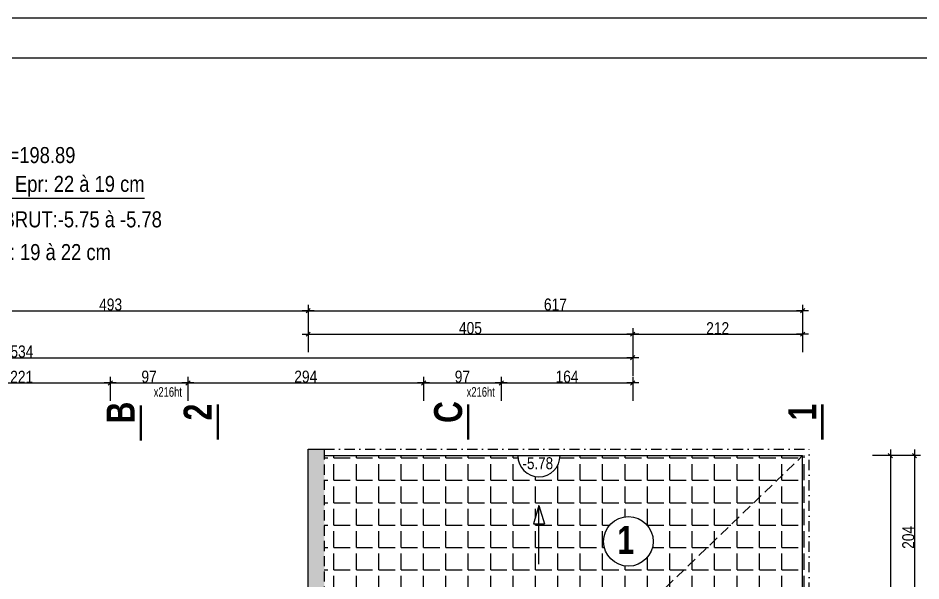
# Model space of a CAD drawing. Header units: centimetres. Extents: x -4990 to 114398, y -61489 to -12305.
# Drawn here: x 55961 to 57087, y -34576 to -33873 of the extents above; entities that cross this region are included whole.
import ezdxf
from ezdxf.enums import TextEntityAlignment as Align

# ---------------------------------------------------------------- set-up
doc = ezdxf.new("R2010")
doc.units = ezdxf.units.CM
doc.header["$LTSCALE"] = 0.5
doc.linetypes.add('CACHEX2', pattern=[19.05, 12.7, -6.35])
doc.linetypes.add('TIRETPTX2', pattern=[50.8, 25.4, -12.7, 0, -12.7])
doc.layers.get('DEFPOINTS').update_dxf_attribs({"linetype": 'CONTINUOUS'})
for name, color, linetype in [('01_cote_gen', 4, 'CONTINUOUS'), ('01_isolant ext', 2, 'TIRETPTX2'), ('01_linteaux', 2, 'CONTINUOUS'), ('01_murs_sup', 2, 'CACHEX2'), ('01_poch_BN', 9, 'CONTINUOUS'), ('01_texte', 230, 'CONTINUOUS'), ('AA_COTES', 2, 'CONTINUOUS')]:
    doc.layers.add(name, color=color, linetype=linetype)
doc.styles.add('ARIAL', font='arial.ttf')
doc.styles.add('ARIAL NA', font='ARIALN.TTF')
doc.styles.add('impact', font='impact.ttf')
doc.styles.add('MATTE_TXT', font='arial.ttf')
doc.styles.add('STYLE2', font='ARIALN.TTF')
doc.dimstyles.new('JB50', dxfattribs={"dimscale": 0.1, "dimtxt": 150, "dimasz": 15, "dimexe": 0.1, "dimexo": 0.1, "dimgap": 0.09, "dimtad": 1, "dimdec": 1, "dimdsep": 46, "dimtxsty": 'STYLE2', "dimblk1": 'BOND_G', "dimblk2": 'BOND_D', "dimsah": 1, "dimcen": 1.5, "dimdle": 0.01, "dimse1": 1, "dimse2": 1, "dimclrd": 4, "dimclre": 2, "dimclrt": 6, "dimazin": 2, "dimtfac": 2.333333, "dimtdec": 1, "dimtix": 1, "dimtmove": 2, "dimatfit": 3, "dimldrblk": 'BOND_G', "dimfxl": 1, "dimtolj": 1, "dimtzin": 0, "dimarcsym": 0})

# ---------------------------------------------------------------- blocks, each defined once
blk = doc.blocks.new('BOND_G')
at = {"layer": 'AA_COTES', "color": 0}
for p, q in [((0, -5), (0, 15)), ((5, 0), (-5, 0)), ((1.77, 1.77), (-1.77, -1.77))]:
    blk.add_line(p, q, dxfattribs=at)
blk = doc.blocks.new('BOND_D')
at = {"layer": 'AA_COTES', "color": 0}
for p, q in [((5, 0), (-5, 0)), ((-1.77, -1.77), (1.77, 1.77)), ((0, 5), (0, -15))]:
    blk.add_line(p, q, dxfattribs=at)
blk = doc.blocks.new('*D3161')
at = {"layer": '01_cote_gen', "color": 4, "lineweight": -2, "transparency": 16777216}
blk.add_line((55856.3, -34328.5), (56074.3, -34328.5), dxfattribs=at)
at = {"layer": 'DEFPOINTS', "color": 0}
for p in [(56075.8, -34328.5), (55854.8, -34351), (56075.8, -34351)]:
    blk.add_point(p, dxfattribs=at)
at = {"layer": '01_cote_gen', "color": 4, "lineweight": -2, "transparency": 16777216, "xscale": 1.5, "yscale": 1.5, "zscale": 1.5, "rotation": 180}
blk.add_blockref('BOND_G', (55854.8, -34328.5), dxfattribs=at)
at = {"layer": '01_cote_gen', "color": 4, "lineweight": -2, "transparency": 16777216, "xscale": 1.5, "yscale": 1.5, "zscale": 1.5}
blk.add_blockref('BOND_D', (56075.8, -34328.5), dxfattribs=at)
at = {"layer": '01_cote_gen', "color": 6, "transparency": 16777216, "insert": (55965.3, -34320.9), "char_height": 15, "attachment_point": 5, "style": 'STYLE2'}
blk.add_mtext('\\A1;221', dxfattribs=at)
blk = doc.blocks.new('*D3162')
at = {"layer": '01_cote_gen', "color": 4, "lineweight": -2, "transparency": 16777216}
blk.add_line((56077.3, -34328.5), (56171.3, -34328.5), dxfattribs=at)
at = {"layer": 'DEFPOINTS', "color": 0}
for p in [(56172.8, -34328.5), (56075.8, -34351), (56172.8, -34351)]:
    blk.add_point(p, dxfattribs=at)
at = {"layer": '01_cote_gen', "color": 4, "lineweight": -2, "transparency": 16777216, "xscale": 1.5, "yscale": 1.5, "zscale": 1.5, "rotation": 180}
blk.add_blockref('BOND_G', (56075.8, -34328.5), dxfattribs=at)
at = {"layer": '01_cote_gen', "color": 4, "lineweight": -2, "transparency": 16777216, "xscale": 1.5, "yscale": 1.5, "zscale": 1.5}
blk.add_blockref('BOND_D', (56172.8, -34328.5), dxfattribs=at)
at = {"layer": '01_cote_gen', "color": 6, "transparency": 16777216, "insert": (56124.3, -34320.8), "char_height": 15, "attachment_point": 5, "style": 'STYLE2'}
blk.add_mtext('\\A1;97', dxfattribs=at)
blk = doc.blocks.new('*D3163')
at = {"layer": '01_cote_gen', "color": 4, "lineweight": -2, "transparency": 16777216}
blk.add_line((56174.3, -34328.5), (56465.3, -34328.5), dxfattribs=at)
at = {"layer": 'DEFPOINTS', "color": 0}
for p in [(56466.8, -34328.5), (56172.8, -34351), (56466.8, -34351)]:
    blk.add_point(p, dxfattribs=at)
at = {"layer": '01_cote_gen', "color": 4, "lineweight": -2, "transparency": 16777216, "xscale": 1.5, "yscale": 1.5, "zscale": 1.5, "rotation": 180}
blk.add_blockref('BOND_G', (56172.8, -34328.5), dxfattribs=at)
at = {"layer": '01_cote_gen', "color": 4, "lineweight": -2, "transparency": 16777216, "xscale": 1.5, "yscale": 1.5, "zscale": 1.5}
blk.add_blockref('BOND_D', (56466.8, -34328.5), dxfattribs=at)
at = {"layer": '01_cote_gen', "color": 6, "transparency": 16777216, "insert": (56319.8, -34320.8), "char_height": 15, "attachment_point": 5, "style": 'STYLE2'}
blk.add_mtext('\\A1;294', dxfattribs=at)
blk = doc.blocks.new('*D3164')
at = {"layer": '01_cote_gen', "color": 4, "lineweight": -2, "transparency": 16777216}
blk.add_line((56468.3, -34328.5), (56562.3, -34328.5), dxfattribs=at)
at = {"layer": 'DEFPOINTS', "color": 0}
for p in [(56563.8, -34328.5), (56466.8, -34359), (56563.8, -34359)]:
    blk.add_point(p, dxfattribs=at)
at = {"layer": '01_cote_gen', "color": 4, "lineweight": -2, "transparency": 16777216, "xscale": 1.5, "yscale": 1.5, "zscale": 1.5, "rotation": 180}
blk.add_blockref('BOND_G', (56466.8, -34328.5), dxfattribs=at)
at = {"layer": '01_cote_gen', "color": 4, "lineweight": -2, "transparency": 16777216, "xscale": 1.5, "yscale": 1.5, "zscale": 1.5}
blk.add_blockref('BOND_D', (56563.8, -34328.5), dxfattribs=at)
at = {"layer": '01_cote_gen', "color": 6, "transparency": 16777216, "insert": (56515.3, -34320.8), "char_height": 15, "attachment_point": 5, "style": 'STYLE2'}
blk.add_mtext('\\A1;97', dxfattribs=at)
blk = doc.blocks.new('*D3165')
at = {"layer": '01_cote_gen', "color": 4, "lineweight": -2, "transparency": 16777216}
blk.add_line((56565.3, -34328.5), (56726.3, -34328.5), dxfattribs=at)
at = {"layer": 'DEFPOINTS', "color": 0}
for p in [(56727.8, -34328.5), (56563.8, -34351), (56727.8, -34351)]:
    blk.add_point(p, dxfattribs=at)
at = {"layer": '01_cote_gen', "color": 4, "lineweight": -2, "transparency": 16777216, "xscale": 1.5, "yscale": 1.5, "zscale": 1.5, "rotation": 180}
blk.add_blockref('BOND_G', (56563.8, -34328.5), dxfattribs=at)
at = {"layer": '01_cote_gen', "color": 4, "lineweight": -2, "transparency": 16777216, "xscale": 1.5, "yscale": 1.5, "zscale": 1.5}
blk.add_blockref('BOND_D', (56727.8, -34328.5), dxfattribs=at)
at = {"layer": '01_cote_gen', "color": 6, "transparency": 16777216, "insert": (56645.8, -34320.8), "char_height": 15, "attachment_point": 5, "style": 'STYLE2'}
blk.add_mtext('\\A1;164', dxfattribs=at)
blk = doc.blocks.new('*D3172')
at = {"layer": '01_cote_gen', "color": 4, "lineweight": -2, "transparency": 16777216}
blk.add_line((55195.3, -34297), (56726.3, -34297), dxfattribs=at)
at = {"layer": 'DEFPOINTS', "color": 0}
for p in [(56727.8, -34297), (55193.8, -34321), (56727.8, -34321)]:
    blk.add_point(p, dxfattribs=at)
at = {"layer": '01_cote_gen', "color": 4, "lineweight": -2, "transparency": 16777216, "xscale": 1.5, "yscale": 1.5, "zscale": 1.5, "rotation": 180}
blk.add_blockref('BOND_G', (55193.8, -34297), dxfattribs=at)
at = {"layer": '01_cote_gen', "color": 4, "lineweight": -2, "transparency": 16777216, "xscale": 1.5, "yscale": 1.5, "zscale": 1.5}
blk.add_blockref('BOND_D', (56727.8, -34297), dxfattribs=at)
at = {"layer": '01_cote_gen', "color": 6, "transparency": 16777216, "insert": (55960.8, -34289.4), "char_height": 15, "attachment_point": 5, "style": 'STYLE2'}
blk.add_mtext('\\A1;1534', dxfattribs=at)
blk = doc.blocks.new('*D3577')
at = {"layer": '01_cote_gen', "color": 4, "lineweight": -2, "ltscale": 2, "transparency": 16777216}
blk.add_line((57049.4, -34420.7), (57049.4, -35118.7), dxfattribs=at)
at = {"layer": 'DEFPOINTS', "color": 0, "ltscale": 2}
for p in [(56858.6, -34419.2), (56858.6, -35120.2), (57049.4, -35120.2)]:
    blk.add_point(p, dxfattribs=at)
at = {"layer": '01_cote_gen', "color": 4, "lineweight": -2, "ltscale": 2, "transparency": 16777216, "xscale": 1.5, "yscale": 1.5, "zscale": 1.5}
for name, p, rotation in [('BOND_G', (57049.4, -34419.2), 90), ('BOND_D', (57049.4, -35120.2), 270)]:
    blk.add_blockref(name, p, dxfattribs=dict(at, rotation=rotation))
at = {"layer": '01_cote_gen', "color": 6, "ltscale": 2, "transparency": 16777216, "insert": (57041.7, -34769.7), "char_height": 15, "attachment_point": 5, "rotation": 90, "style": 'STYLE2'}
blk.add_mtext('\\A1;701', dxfattribs=at)
blk = doc.blocks.new('*D3578')
at = {"layer": '01_cote_gen', "color": 4, "lineweight": -2, "ltscale": 2, "transparency": 16777216}
blk.add_line((57079.4, -34420.7), (57079.4, -34621.7), dxfattribs=at)
at = {"layer": 'DEFPOINTS', "color": 0, "ltscale": 2}
for p in [(56873.8, -34419.2), (56727.8, -34623.2), (57079.4, -34623.2)]:
    blk.add_point(p, dxfattribs=at)
at = {"layer": '01_cote_gen', "color": 4, "lineweight": -2, "ltscale": 2, "transparency": 16777216, "xscale": 1.5, "yscale": 1.5, "zscale": 1.5}
for name, p, rotation in [('BOND_G', (57079.4, -34419.2), 90), ('BOND_D', (57079.4, -34623.2), 270)]:
    blk.add_blockref(name, p, dxfattribs=dict(at, rotation=rotation))
at = {"layer": '01_cote_gen', "color": 6, "ltscale": 2, "transparency": 16777216, "insert": (57071.7, -34521.2), "char_height": 15, "attachment_point": 5, "rotation": 90, "style": 'STYLE2'}
blk.add_mtext('\\A1;204', dxfattribs=at)
blk = doc.blocks.new('*D3591')
at = {"layer": '01_cote_gen', "color": 4, "lineweight": -2, "ltscale": 2, "transparency": 16777216}
blk.add_line((55831.3, -34238.4), (56321.3, -34238.4), dxfattribs=at)
at = {"layer": 'DEFPOINTS', "color": 0, "ltscale": 2}
for p in [(55829.8, -34230.9), (56322.8, -34230.9), (56322.8, -34238.4)]:
    blk.add_point(p, dxfattribs=at)
at = {"layer": '01_cote_gen', "color": 4, "lineweight": -2, "ltscale": 2, "transparency": 16777216, "xscale": 1.5, "yscale": 1.5, "zscale": 1.5, "rotation": 180}
blk.add_blockref('BOND_G', (55829.8, -34238.4), dxfattribs=at)
at = {"layer": '01_cote_gen', "color": 4, "lineweight": -2, "ltscale": 2, "transparency": 16777216, "xscale": 1.5, "yscale": 1.5, "zscale": 1.5}
blk.add_blockref('BOND_D', (56322.8, -34238.4), dxfattribs=at)
at = {"layer": '01_cote_gen', "color": 6, "ltscale": 2, "transparency": 16777216, "insert": (56076.3, -34230.8), "char_height": 15, "attachment_point": 5, "style": 'STYLE2'}
blk.add_mtext('\\A1;493', dxfattribs=at)
blk = doc.blocks.new('*D3592')
at = {"layer": '01_cote_gen', "color": 4, "lineweight": -2, "ltscale": 2, "transparency": 16777216}
blk.add_line((56324.3, -34238.4), (56938.3, -34238.4), dxfattribs=at)
at = {"layer": 'DEFPOINTS', "color": 0, "ltscale": 2}
for p in [(56939.8, -34238.4), (56322.8, -34260.9), (56939.8, -34260.9)]:
    blk.add_point(p, dxfattribs=at)
at = {"layer": '01_cote_gen', "color": 4, "lineweight": -2, "ltscale": 2, "transparency": 16777216, "xscale": 1.5, "yscale": 1.5, "zscale": 1.5, "rotation": 180}
blk.add_blockref('BOND_G', (56322.8, -34238.4), dxfattribs=at)
at = {"layer": '01_cote_gen', "color": 4, "lineweight": -2, "ltscale": 2, "transparency": 16777216, "xscale": 1.5, "yscale": 1.5, "zscale": 1.5}
blk.add_blockref('BOND_D', (56939.8, -34238.4), dxfattribs=at)
at = {"layer": '01_cote_gen', "color": 6, "ltscale": 2, "transparency": 16777216, "insert": (56631.3, -34230.8), "char_height": 15, "attachment_point": 5, "style": 'STYLE2'}
blk.add_mtext('\\A1;617', dxfattribs=at)
blk = doc.blocks.new('*D3593')
at = {"layer": '01_cote_gen', "color": 4, "lineweight": -2, "ltscale": 2, "transparency": 16777216}
blk.add_line((56324.3, -34267.7), (56726.3, -34267.7), dxfattribs=at)
at = {"layer": 'DEFPOINTS', "color": 0, "ltscale": 2}
for p in [(56322.8, -34260.9), (56727.8, -34267.7), (56727.8, -34289.5)]:
    blk.add_point(p, dxfattribs=at)
at = {"layer": '01_cote_gen', "color": 4, "lineweight": -2, "ltscale": 2, "transparency": 16777216, "xscale": 1.5, "yscale": 1.5, "zscale": 1.5, "rotation": 180}
blk.add_blockref('BOND_G', (56322.8, -34267.7), dxfattribs=at)
at = {"layer": '01_cote_gen', "color": 4, "lineweight": -2, "ltscale": 2, "transparency": 16777216, "xscale": 1.5, "yscale": 1.5, "zscale": 1.5}
blk.add_blockref('BOND_D', (56727.8, -34267.7), dxfattribs=at)
at = {"layer": '01_cote_gen', "color": 6, "ltscale": 2, "transparency": 16777216, "insert": (56525.3, -34260.1), "char_height": 15, "attachment_point": 5, "style": 'STYLE2'}
blk.add_mtext('\\A1;405', dxfattribs=at)
blk = doc.blocks.new('*D3594')
at = {"layer": '01_cote_gen', "color": 4, "lineweight": -2, "ltscale": 2, "transparency": 16777216}
blk.add_line((56729.3, -34267.7), (56938.3, -34267.7), dxfattribs=at)
at = {"layer": 'DEFPOINTS', "color": 0, "ltscale": 2}
for p in [(56939.8, -34267.7), (56727.8, -34275.2), (56939.8, -34275.2)]:
    blk.add_point(p, dxfattribs=at)
at = {"layer": '01_cote_gen', "color": 4, "lineweight": -2, "ltscale": 2, "transparency": 16777216, "xscale": 1.5, "yscale": 1.5, "zscale": 1.5, "rotation": 180}
blk.add_blockref('BOND_G', (56727.8, -34267.7), dxfattribs=at)
at = {"layer": '01_cote_gen', "color": 4, "lineweight": -2, "ltscale": 2, "transparency": 16777216, "xscale": 1.5, "yscale": 1.5, "zscale": 1.5}
blk.add_blockref('BOND_D', (56939.8, -34267.7), dxfattribs=at)
at = {"layer": '01_cote_gen', "color": 6, "ltscale": 2, "transparency": 16777216, "insert": (56833.8, -34260.2), "char_height": 15, "attachment_point": 5, "style": 'STYLE2'}
blk.add_mtext('\\A1;212', dxfattribs=at)

msp = doc.modelspace()

# ---------------------------------------------------------------- hatches: boundary and pattern name
at = {"layer": '01_murs_sup', "ltscale": 2}
h = msp.add_hatch(dxfattribs=at)
h.set_pattern_fill('DASH', color=256, scale=2.5, angle=135)
h.set_pattern_definition([(135, (10416.925, 1704.3274), (-11.2253202, 9e-16), [7.9375, -7.9375])])
h.paths.add_polyline_path([(55969.814, -34639.232), (56342.816, -34639.232), (56342.816, -34411.229), (56322.816, -34411.229), (56322.816, -34623.232), (55807.815, -34623.232), (55807.815, -34639.232), (55951.814, -34639.232), (55951.814, -35102.232), (55880.814, -35102.232), (55880.814, -35265.232), (55898.814, -35265.232), (55898.814, -35120.232), (56022.81, -35120.232), (56022.81, -35198.237), (56040.81, -35198.236), (56040.81, -35102.231), (55969.814, -35102.232)])
h.paths.add_polyline_path([(56727.809, -34623.232), (56528.81, -34623.232), (56528.81, -34639.232), (56711.809, -34639.232), (56711.809, -34826.229), (56727.809, -34826.229)])
h.paths.add_polyline_path([(55623.811, -34623.232), (55447.815, -34623.232), (55447.815, -34639.232), (55623.811, -34639.232)])
h.paths.add_polyline_path([(55209.811, -34639.232), (55263.811, -34639.232), (55263.811, -34623.232), (55193.811, -34623.232), (55193.811, -34846.231), (55209.811, -34846.231)])
at = {"layer": '01_poch_BN', "ltscale": 2}
h = msp.add_hatch(dxfattribs=at)
h.set_pattern_fill('ANGLE', color=256, scale=4)
h.set_pattern_definition([(0, (0, 0), (0, 27.94), [20.32, -7.62]), (90, (0, 0), (-27.94, 2e-15), [20.32, -7.62])])
h.paths.add_polyline_path([(56941.808, -34419.229), (56637.152, -34419.229, -1), (56584.385, -34419.229), (56342.816, -34419.229), (56342.816, -34611.574), (56469.106, -34611.574), (56469.106, -34623.232), (56562.515, -34623.232), (56562.515, -34613.231), (56586.352, -34613.237, -0.67135208), (56635.19, -34613.248), (56738.259, -34613.271)])
h.paths.add_polyline_path([(56603.978, -34504.124), (56610.769, -34481.423), (56617.559, -34504.124)], flags=16)
h.paths.add_polyline_path([(56753.386, -34526.216, -1), (56691.426, -34526.216, -1)], flags=16)
h.paths.add_polyline_path([(56941.808, -34419.229), (56737.812, -34613.696), (56737.814, -34688.599, -0.67089882), (56737.815, -34737.426), (56737.82, -34983.229), (56727.809, -34983.212), (56727.809, -35078.212), (56737.812, -35078.229), (56737.812, -35100.229), (56941.808, -35100.229), (56941.808, -34739.396, -1), (56941.808, -34686.629)])
h.paths.add_polyline_path([(56849.155, -34713.013), (56826.455, -34719.803), (56826.455, -34706.222)], flags=16)
h.paths.add_polyline_path([(56701.886, -34550.585), (56736.248, -34550.585), (56736.248, -34498.085), (56701.886, -34498.085)], flags=24)
h.paths.add_polyline_path([(56503.902, -34626.437), (56540.475, -34626.437), (56540.475, -34588.937), (56503.902, -34588.937)], flags=9)

# ---------------------------------------------------------------- linework, layer by layer
at = {"layer": '01_cote_gen'}
msp.add_line((58197.974, -33873.211), (52257.974, -33873.211), dxfattribs=at)
at = {"layer": '01_isolant ext'}
for p in [(56342.816, -34411.229), (56947.808, -35100.229)]:
    msp.add_line(p, (56947.808, -34411.229), dxfattribs=at)
at = {"layer": '01_linteaux'}
for p, q in [((56322.816, -34411.229), (56342.816, -34411.229)), ((56322.816, -34623.232), (56322.816, -34411.229)), ((56342.816, -34419.229), (56939.808, -34419.229)), ((56939.808, -35100.229), (56939.808, -34419.229))]:
    msp.add_line(p, q, dxfattribs=at)
at = {"layer": '01_linteaux', "linetype": 'CACHEX2', "ltscale": 2}
for p, q in [((56342.816, -34411.229), (56342.816, -34639.232)), ((56727.809, -34623.232), (56939.808, -34419.229))]:
    msp.add_line(p, q, dxfattribs=at)
at = {"layer": '01_murs_sup', "ltscale": 2}
for p, q in [((56322.816, -34623.232), (56322.816, -34411.229)), ((56322.816, -34411.229), (56342.816, -34411.229)), ((56342.816, -34411.229), (56342.816, -34639.232))]:
    msp.add_line(p, q, dxfattribs=at)
at = {"layer": '01_texte'}
for p, q in [((58147.974, -33923.211), (52307.974, -33923.211)), ((55754.191, -34098.118), (56118.517, -34098.118)), ((56610.769, -34481.423), (56603.978, -34504.124)), ((56610.769, -34554.553), (56610.769, -34481.423)), ((56610.769, -34481.423), (56617.559, -34504.124)), ((56603.978, -34504.124), (56617.559, -34504.124))]:
    msp.add_line(p, q, dxfattribs=at)
at = {"layer": '01_texte', "const_width": 3}
for points in [[(56113.886, -34400.638), (56113.886, -34356.386)], [(56210.081, -34355.17), (56210.081, -34399.422)], [(56522.545, -34355.17), (56522.545, -34399.422)], [(56964.422, -34355.17), (56964.422, -34399.422)]]:
    msp.add_lwpolyline(points, dxfattribs=at)
at = {"layer": '01_texte'}
msp.add_circle((56722.406, -34526.216), 30.98, dxfattribs=at)
msp.add_arc((56610.769, -34419.229), 26.384, 180, 0, dxfattribs=at)

# ---------------------------------------------------------------- texts
at = {"layer": '01_texte', "style": 'ARIAL NA'}
for s, p in [('FINI: -5.56=198.89', (55840.702, -34054.172)), ('DALLE BA Epr: 22 à 19 cm', (55841.065, -34090.134)), ('DESSUS BRUT:-5.75 à -5.78', (55841.065, -34134.379)), ('RESERVE: 19 à 22 cm', (55841.065, -34175.219))]:
    msp.add_text(s, height=20, dxfattribs=at).set_placement(p)
at = {"layer": '01_texte', "style": 'ARIAL', "width": 0.7}
for p in [(56130.044, -34345.783), (56520.533, -34345.783)]:
    msp.add_text('x216ht', height=12, dxfattribs=at).set_placement(p)
at = {"layer": '01_texte', "style": 'impact'}
for s, p in [('B', (56116.739, -34365.533)), ('2', (56212.934, -34364.829)), ('C', (56525.397, -34364.829)), ('1', (56967.275, -34364.829))]:
    msp.add_text(s, height=35, rotation=90, dxfattribs=at).set_placement(p, align=Align.BOTTOM_CENTER)
at = {"layer": '01_texte', "style": 'MATTE_TXT', "width": 0.8}
msp.add_text('-5.78', height=15, dxfattribs=at).set_placement((56609.339, -34440.699), align=Align.BOTTOM_CENTER)
at = {"layer": '01_texte', "style": 'impact'}
msp.add_text('1', height=35, dxfattribs=at).set_placement((56719.067, -34524.335), align=Align.MIDDLE_CENTER)

# ---------------------------------------------------------------- dimensions: what is measured, and where the dimension line sits
at = {"layer": '01_cote_gen', "ltscale": 2}
for base, p1, p2, picture, middle in [((56322.816, -34238.423), (55829.782, -34230.923), (56322.816, -34230.923), '*D3591', (56076.299, -34230.755)), ((56939.808, -34238.423), (56322.816, -34260.923), (56939.808, -34260.923), '*D3592', (56631.312, -34230.755)), ((56727.809, -34267.749), (56322.816, -34260.923), (56727.809, -34289.545), '*D3593', (56525.313, -34260.081)), ((56939.808, -34267.749), (56727.809, -34275.249), (56939.808, -34275.249), '*D3594', (56833.808, -34260.209))]:
    dim = msp.add_linear_dim(base=base, p1=p1, p2=p2, dimstyle='JB50', dxfattribs=at)
    dim.commit()
    dim.dimension.update_dxf_attribs({"geometry": picture, "text_midpoint": middle})
at = {"layer": '01_cote_gen'}
for base, p1, p2, picture, middle in [((56727.809, -34297.045), (55193.799, -34320.968), (56727.809, -34320.968), '*D3172', (55960.804, -34289.377)), ((56075.765, -34328.468), (55854.765, -34350.968), (56075.765, -34350.968), '*D3161', (55965.265, -34320.928)), ((56172.791, -34328.468), (56075.765, -34350.968), (56172.791, -34350.968), '*D3162', (56124.278, -34320.8)), ((56466.806, -34328.468), (56172.791, -34350.968), (56466.806, -34350.968), '*D3163', (56319.798, -34320.8)), ((56563.815, -34328.468), (56466.806, -34358.968), (56563.815, -34358.968), '*D3164', (56515.311, -34320.8)), ((56727.809, -34328.468), (56563.815, -34350.968), (56727.809, -34350.968), '*D3165', (56645.812, -34320.8))]:
    dim = msp.add_linear_dim(base=base, p1=p1, p2=p2, dimstyle='JB50', dxfattribs=at)
    dim.commit()
    dim.dimension.update_dxf_attribs({"geometry": picture, "text_midpoint": middle})
at = {"layer": '01_cote_gen', "ltscale": 2}
for base, p1, p2, picture, middle in [((57079.37, -34623.232), (56873.788, -34419.229), (56727.809, -34623.232), '*D3578', (57071.703, -34521.231)), ((57049.37, -35120.229), (56858.605, -34419.229), (56858.605, -35120.229), '*D3577', (57041.703, -34769.729))]:
    dim = msp.add_linear_dim(base=base, p1=p1, p2=p2, angle=90, dimstyle='JB50', dxfattribs=at)
    dim.commit()
    dim.dimension.update_dxf_attribs({"geometry": picture, "text_midpoint": middle})

doc.saveas('drawing.dxf')
